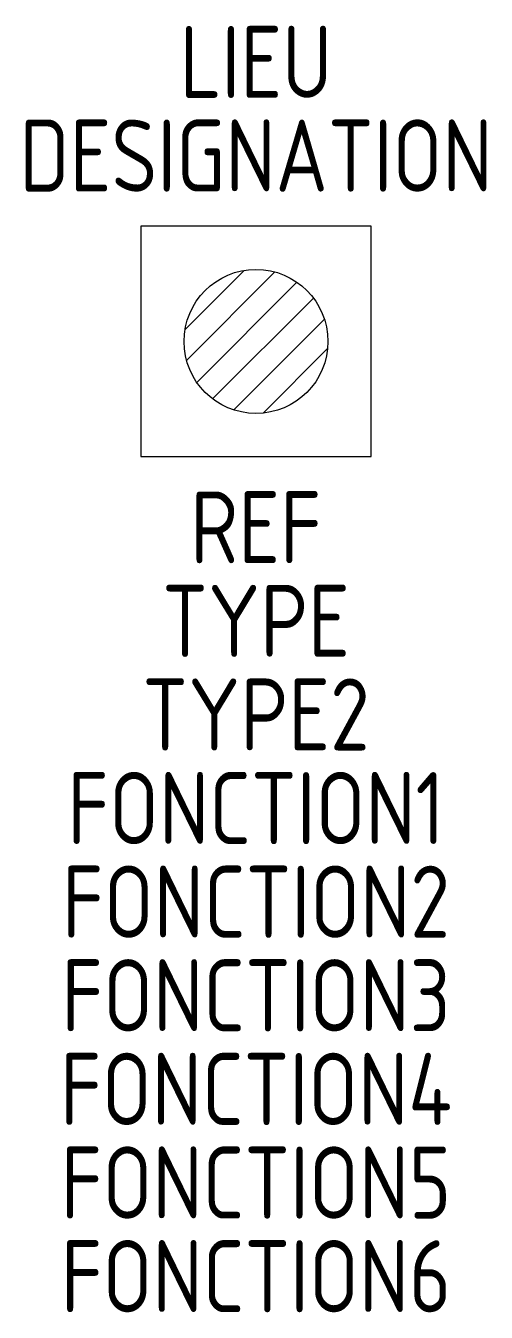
# Model space of a CAD drawing. Header units: millimetres. Extents: x -8 to 8, y -37.7 to 7.
import ezdxf
from ezdxf.enums import TextEntityAlignment as Align

# ---------------------------------------------------------------- set-up
doc = ezdxf.new("R2010")
doc.units = ezdxf.units.MM
for name, color, linetype in [('SYMB_FIL_FIN', 1, 'Continuous'), ('SYMB_TXT_NOM', 3, 'Continuous'), ('SYMBOLE', 3, 'Continuous')]:
    doc.layers.add(name, color=color, linetype=linetype)
doc.styles.add('NET2_5', font='isocp.shx', dxfattribs={"width": 0.9, "height": 2.5})

msp = doc.modelspace()

# ---------------------------------------------------------------- linework, layer by layer
at = {"layer": 'SYMB_FIL_FIN'}
for p, q in [((-2.466, -3.588), (-0.412, -1.534)), ((-2.412, -4.657), (0.657, -1.588)), ((-2.055, -5.423), (1.423, -1.945)), ((-1.506, -5.996), (1.996, -2.494)), ((-0.767, -6.379), (2.379, -3.233)), ((0.247, -6.488), (2.488, -4.247))]:
    msp.add_line(p, q, dxfattribs=at)
at = {"layer": 'SYMBOLE'}
msp.add_lwpolyline([(-4, -8), (4, -8), (4, 0), (-4, 0)], close=True, dxfattribs=at)
msp.add_circle((0, -4), 2.5, dxfattribs=at)

# ---------------------------------------------------------------- texts
at = {"layer": 'SYMB_TXT_NOM', "style": 'NET2_5', "width": 0.9, "flags": 8}
for tag, p in [('LIEU', (0, 4.45)), ('DESIGNATION', (0, 1.2)), ('REF', (0, -11.7)), ('TYPE', (0, -14.95)), ('TYPE2', (0, -18.2)), ('FONCTION1', (0, -21.45)), ('FONCTION2', (0, -24.7)), ('FONCTION3', (0, -27.95)), ('FONCTION4', (0, -31.2)), ('FONCTION5', (0, -34.45)), ('FONCTION6', (0, -37.7))]:
    msp.add_attdef(tag, text='', height=2.5, dxfattribs=at).set_placement(p, align=Align.CENTER)

doc.saveas('drawing.dxf')
